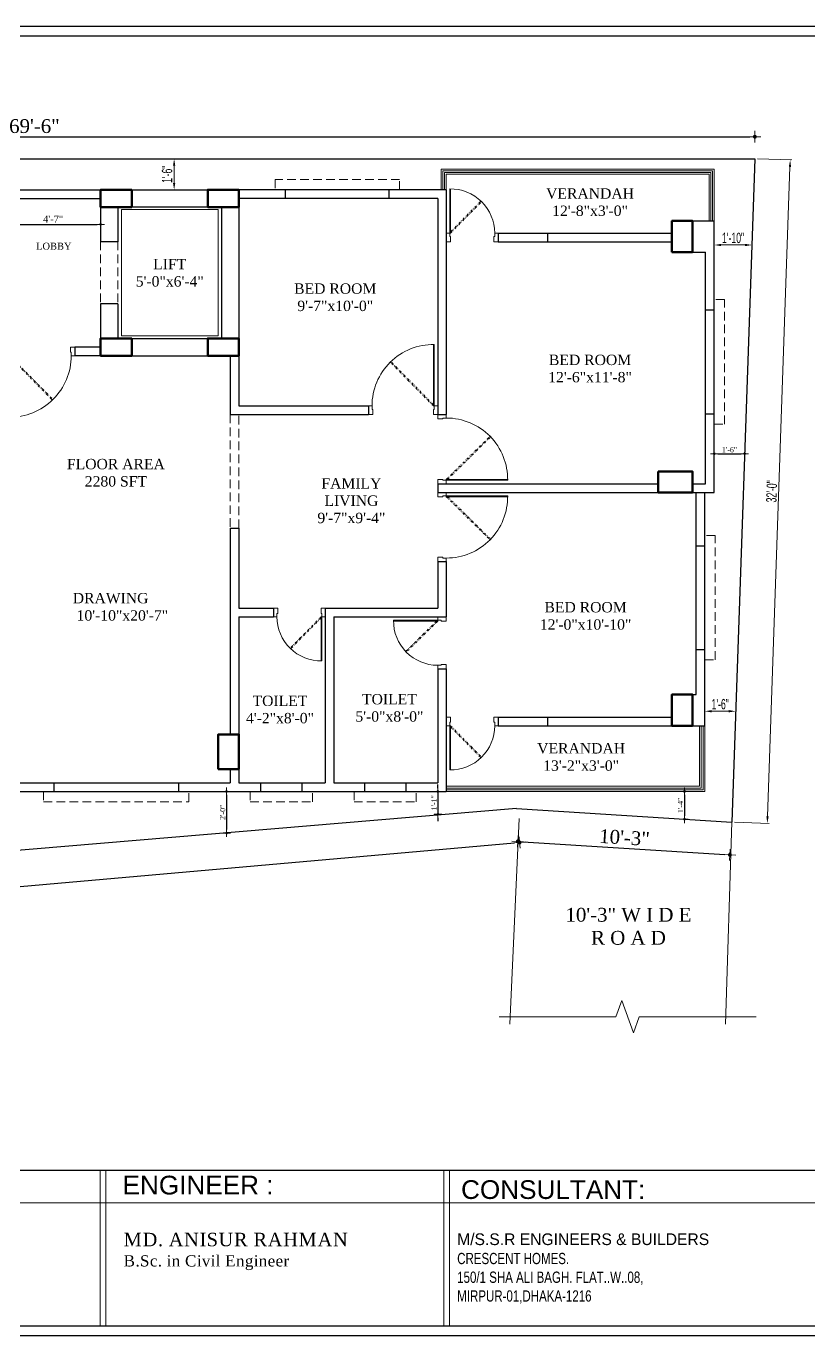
# Model space of a CAD drawing. Extents: x 52891 to 66536, y -48165 to -44533.
# Drawn here: x 56615 to 57068, y -45992 to -45235 of the extents above; entities that cross this region are included whole.
import ezdxf

# ---------------------------------------------------------------- set-up
doc = ezdxf.new("R2010")
doc.units = 0
doc.header["$MEASUREMENT"] = 0
doc.header["$PDMODE"] = 3
doc.linetypes.add('DIVIDE2', pattern=[0.625, 0.25, -0.125, 0, -0.125, 0, -0.125])
doc.linetypes.add('HIDDEN2', pattern=[0.1875, 0.125, -0.0625])
doc.layers.get('0').update_dxf_attribs({"lineweight": 13})
doc.layers.get('DEFPOINTS').update_dxf_attribs({"lineweight": 13})
for name, color, linetype, lineweight in [('COLUMN-1', 1, 'Continuous', 50), ('DIM', 8, 'Continuous', 13), ('dim-8', 250, 'Continuous', 15), ('DOOR', 24, 'Continuous', 13), ('H', 252, 'Continuous', 15), ('hatch', 252, 'Continuous', 13), ('line', 7, 'Continuous', 15), ('road', 1, 'Continuous', 18), ('TEXT', 7, 'Continuous', 13), ('VER RAIL', 32, 'Continuous', 15), ('VER.', 22, 'Continuous', 13), ('WALL', 7, 'Continuous', 30), ('windor', 4, 'Continuous', 25)]:
    doc.layers.add(name, color=color, linetype=linetype, lineweight=lineweight)
doc.layers.add('Layer1', color=174, linetype='Continuous')
doc.styles.add('Arial', font='arial.ttf')
doc.styles.add('RS6', font='times.ttf')
doc.styles.get("Standard").update_dxf_attribs({"font": 'arial.ttf', "width": 0.6, "height": 6})
doc.dimstyles.new('1-4', dxfattribs={"dimtxt": 6, "dimasz": 4, "dimexe": 1, "dimexo": 1.5, "dimgap": 1, "dimtad": 1, "dimdec": 1, "dimzin": 3, "dimdsep": 46, "dimlunit": 4, "dimtxsty": 'Standard', "dimcen": 0.09, "dimdle": 4, "dimclrd": 252, "dimclre": 252, "dimclrt": 7, "dimadec": 0, "dimazin": 0, "dimtfac": 1, "dimtdec": 1, "dimtofl": 0, "dimtmove": 1, "dimatfit": 3, "dimfxl": 2, "dimfrac": 1, "dimtolj": 1, "dimtzin": 0, "dimlwd": 9, "dimlwe": 9, "dimarcsym": 0})
doc.dimstyles.new('1_4', dxfattribs={"dimtxt": 3, "dimasz": 2, "dimexe": 0.18, "dimexo": 0.0625, "dimgap": 4, "dimtad": 0, "dimdec": 0, "dimzin": 3, "dimdsep": 46, "dimlunit": 4, "dimtxsty": 'RS6', "dimblk": 'D', "dimcen": 3, "dimse1": 1, "dimse2": 1, "dimclrt": 7, "dimadec": 0, "dimazin": 0, "dimtfac": 1, "dimtdec": 0, "dimtix": 1, "dimtmove": 1, "dimatfit": 3, "dimldrblk": 'OPEN30', "dimfxl": 0.18, "dimtvp": 0.75, "dimtolj": 1, "dimtzin": 0, "dimarcsym": 0})
doc.dimstyles.new('Colm dim', dxfattribs={"dimtxt": 4, "dimasz": 2, "dimexe": 3, "dimexo": 3, "dimgap": 0.125, "dimtad": 0, "dimdec": 0, "dimzin": 3, "dimdsep": 46, "dimlunit": 4, "dimtxsty": 'RS6', "dimblk": 'D', "dimcen": 3, "dimdle": 1, "dimse1": 1, "dimse2": 1, "dimclrt": 7, "dimadec": 0, "dimazin": 0, "dimtfac": 1, "dimtdec": 0, "dimtix": 1, "dimtmove": 0, "dimatfit": 3, "dimldrblk": 'OPEN90', "dimfxl": 6, "dimfxlon": 1, "dimtvp": 0.75, "dimtolj": 1, "dimtzin": 0, "dimarcsym": 0})

# ---------------------------------------------------------------- blocks, each defined once
blk = doc.blocks.new('d2')
at = {"layer": 'DOOR', "linetype": 'DIVIDE2', "ltscale": 5}
for p, q in [((5, 2.5), (30.28, 27.42)), ((5.71, 2.5), (30.63, 27.07))]:
    blk.add_line(p, q, dxfattribs=at)
at = {"layer": 'DOOR'}
for p, q in [((5, 2), (5, 2.5)), ((5, 2.5), (40.5, 2.5)), ((5, 2), (40.5, 2)), ((8.81, 2.5), (8.81, 2.36)), ((8.81, 2.36), (8.95, 2.36)), ((8.81, 2.14), (8.81, 2)), ((8.81, 2.14), (8.95, 2.14)), ((8.95, 2.36), (8.95, 2.14)), ((20.63, 2.5), (20.63, 2.36)), ((20.63, 2.36), (20.77, 2.36)), ((20.63, 2.14), (20.63, 2)), ((20.63, 2.14), (20.77, 2.14)), ((20.77, 2.36), (20.77, 2.14)), ((35.92, 2.5), (35.92, 2.36)), ((35.92, 2.36), (36.06, 2.36)), ((35.92, 2.14), (35.92, 2)), ((35.92, 2.14), (36.06, 2.14)), ((36.06, 2.36), (36.06, 2.14))]:
    blk.add_line(p, q, dxfattribs=at)
for points in [[(0, 37.5), (3, 37.5), (3, 38), (5, 38), (5, 40), (0, 40), (0, 37.5)], [(0, 2.5), (3, 2.5), (3, 2), (5, 2), (5, 0), (0, 0), (0, 2.5)]]:
    blk.add_lwpolyline(points, dxfattribs=at)
for centre, radius, start, end in [((5, 2.5), 35.5, 44.5965, 90), ((5.02, 2.5), 35.48, 359.18588, 44.61719)]:
    blk.add_arc(centre, radius, start, end, dxfattribs=at)
blk = doc.blocks.new('d1')
at = {"layer": 'DOOR', "linetype": 'DIVIDE2', "ltscale": 5}
for p, q in [((5, 2.5), (23.16, 20.4)), ((5.71, 2.5), (23.51, 20.04))]:
    blk.add_line(p, q, dxfattribs=at)
at = {"layer": 'DOOR'}
for p, q in [((5, 2), (5, 2.5)), ((5, 2.5), (30.5, 2.5)), ((5, 2), (30.5, 2)), ((7.99, 2.5), (7.99, 2.36)), ((7.99, 2.36), (8.13, 2.36)), ((7.99, 2.14), (7.99, 2)), ((7.99, 2.14), (8.13, 2.14)), ((8.13, 2.36), (8.13, 2.14)), ((16.49, 2.5), (16.49, 2.36)), ((16.49, 2.36), (16.63, 2.36)), ((16.49, 2.14), (16.49, 2)), ((16.49, 2.14), (16.63, 2.14)), ((16.63, 2.36), (16.63, 2.14)), ((26.55, 2.5), (26.55, 2.36)), ((26.55, 2.36), (26.69, 2.36)), ((26.55, 2.14), (26.55, 2)), ((26.55, 2.14), (26.69, 2.14)), ((26.69, 2.36), (26.69, 2.14))]:
    blk.add_line(p, q, dxfattribs=at)
for points in [[(0, 27.5), (3, 27.5), (3, 28), (5, 28), (5, 30), (0, 30), (0, 27.5)], [(0, 2.5), (3, 2.5), (3, 2), (5, 2), (5, 0), (0, 0), (0, 2.5)]]:
    blk.add_lwpolyline(points, dxfattribs=at)
for centre, radius, start, end in [((5, 2.5), 25.5, 44.5965, 90), ((5.03, 2.51), 25.47, 358.86297, 44.63613)]:
    blk.add_arc(centre, radius, start, end, dxfattribs=at)
blk = doc.blocks.new('D')
at = {"layer": 'DIM'}
for q in [(-1.125, 0), (0, 1.125), (1.125, 0), (0, -1.125)]:
    blk.add_line((0, 0), q, dxfattribs=at)
at = {"layer": 'DIM', "color": 6, "const_width": 0.375}
blk.add_lwpolyline([(-0.1875, 0, 1), (0.1875, 0, 1)], format="xyb", close=True, dxfattribs=at)
blk = doc.blocks.new('*D1268')
at = {"layer": 'DEFPOINTS', "color": 0}
for p in [(56603.41, -45349.42), (56658.41, -45349.42), (56658.41, -45349.42)]:
    blk.add_point(p, dxfattribs=at)
at = {"layer": 'VER RAIL', "color": 0, "linetype": 'Continuous', "lineweight": -2}
blk.add_line((56605.41, -45349.42), (56656.41, -45349.42), dxfattribs=at)
at = {"layer": 'VER RAIL', "color": 0, "lineweight": -2, "xscale": 2, "yscale": 2, "zscale": 2, "rotation": 180}
blk.add_blockref('D', (56603.41, -45349.42), dxfattribs=at)
at = {"layer": 'VER RAIL', "color": 0, "lineweight": -2, "xscale": 2, "yscale": 2, "zscale": 2}
blk.add_blockref('D', (56658.41, -45349.42), dxfattribs=at)
at = {"layer": 'VER RAIL', "color": 7, "insert": (56630.91, -45346.36), "char_height": 4, "attachment_point": 5, "style": 'RS6'}
blk.add_mtext('\\A1;4\'-7"', dxfattribs=at)
blk = doc.blocks.new('_Open90')
at = {"layer": 'DIM', "color": 0, "lineweight": -2}
for p, q in [((0, 0), (-1, 0)), ((-0.5, 0.5), (0, 0)), ((0, 0), (-0.5, -0.5))]:
    blk.add_line(p, q, dxfattribs=at)
blk = doc.blocks.new('*D1287')
at = {"layer": 'DEFPOINTS', "color": 0}
for p in [(57036.91, -45298.73), (56203.3, -45311.42), (57036.91, -45311.42)]:
    blk.add_point(p, dxfattribs=at)
at = {"layer": 'dim-8', "color": 0, "lineweight": -2}
blk.add_line((56206.3, -45298.73), (57033.91, -45298.73), dxfattribs=at)
at = {"layer": 'dim-8', "color": 0, "lineweight": -2, "xscale": 3, "yscale": 3, "zscale": 3, "rotation": 180}
blk.add_blockref('D', (56203.3, -45298.73), dxfattribs=at)
at = {"layer": 'dim-8', "color": 0, "lineweight": -2, "xscale": 3, "yscale": 3, "zscale": 3}
blk.add_blockref('D', (57036.91, -45298.73), dxfattribs=at)
at = {"layer": 'dim-8', "color": 7, "insert": (56620.11, -45292.61), "char_height": 8, "attachment_point": 5, "style": 'RS6'}
blk.add_mtext('\\A1;69\'-6"', dxfattribs=at)
blk = doc.blocks.new('*D1288')
at = {"layer": 'DEFPOINTS', "color": 0}
for p in [(57036.91, -45311.42), (57057.35, -45312.13), (57023.67, -45695.14)]:
    blk.add_point(p, dxfattribs=at)
at = {"layer": 'line', "color": 252, "linetype": 'Continuous', "lineweight": 9}
for p, q in [((57038.41, -45311.47), (57058.35, -45312.16)), ((57044.25, -45691.85), (57057.21, -45316.12)), ((57025.17, -45695.19), (57045.11, -45695.88))]:
    blk.add_line(p, q, dxfattribs=at)
at = {"layer": 'line', "color": 252}
for points in [[(57056.55, -45316.1), (57057.88, -45316.15), (57057.35, -45312.13)], [(57043.58, -45691.82), (57044.91, -45691.87), (57044.11, -45695.84)]]:
    blk.add_solid(points, dxfattribs=at)
at = {"layer": 'line', "color": 7, "insert": (57046.67, -45503.84), "char_height": 6, "attachment_point": 5, "rotation": 88.02386}
blk.add_mtext('\\A1;32\'-0"', dxfattribs=at)
blk = doc.blocks.new('*D1291')
at = {"layer": 'DEFPOINTS', "color": 0}
for p in [(56899.05, -45687.25), (56900.79, -45706.92), (56180.13, -45750.69)]:
    blk.add_point(p, dxfattribs=at)
at = {"layer": 'dim-8', "color": 0, "lineweight": -2}
blk.add_line((56184.86, -45770.1), (56897.8, -45707.18), dxfattribs=at)
at = {"layer": 'dim-8', "color": 0, "lineweight": -2, "xscale": 3, "yscale": 3, "zscale": 3}
for p, rotation in [((56900.79, -45706.92), 5.042919805303145), ((56181.87, -45770.36), 185.0429198053031)]:
    blk.add_blockref('D', p, dxfattribs=dict(at, rotation=rotation))
at = {"layer": 'dim-8', "color": 7, "insert": (56540.79, -45732.56), "char_height": 8, "attachment_point": 5, "rotation": 5.04292, "style": 'RS6'}
blk.add_mtext('\\A1;60\'-3 "', dxfattribs=at)
blk = doc.blocks.new('*D1292')
at = {"layer": 'DEFPOINTS', "color": 0}
for p in [(56900.94, -45687.37), (57023.67, -45695.14), (57022.47, -45714.07)]:
    blk.add_point(p, dxfattribs=at)
at = {"layer": 'dim-8', "color": 0, "lineweight": -2}
blk.add_line((56902.73, -45706.49), (57019.47, -45713.88), dxfattribs=at)
at = {"layer": 'dim-8', "color": 0, "lineweight": -2, "xscale": 3, "yscale": 3, "zscale": 3}
for p, rotation in [((56899.74, -45706.3), 176.3767148728381), ((57022.47, -45714.07), 356.3767148728382)]:
    blk.add_blockref('D', p, dxfattribs=dict(at, rotation=rotation))
at = {"layer": 'dim-8', "color": 7, "insert": (56961.49, -45704.09), "char_height": 8, "attachment_point": 5, "rotation": 356.37671, "style": 'RS6'}
blk.add_mtext('\\A1;10\'-3"', dxfattribs=at)
blk = doc.blocks.new('*D1293')
at = {"layer": 'DEFPOINTS', "color": 0}
for p in [(57007.91, -45632.69), (57025.81, -45631.02), (57025.81, -45632.93)]:
    blk.add_point(p, dxfattribs=at)
at = {"layer": 'line', "color": 252, "linetype": 'Continuous', "lineweight": 9}
for p, q in [((57007.91, -45631.19), (57007.91, -45630.02)), ((57011.91, -45631.02), (57021.81, -45631.02)), ((57025.81, -45631.43), (57025.81, -45630.02))]:
    blk.add_line(p, q, dxfattribs=at)
at = {"layer": 'line', "color": 252}
for points in [[(57011.91, -45630.35), (57011.91, -45631.68), (57007.91, -45631.02)], [(57021.81, -45630.35), (57021.81, -45631.68), (57025.81, -45631.02)]]:
    blk.add_solid(points, dxfattribs=at)
at = {"layer": 'line', "color": 7, "insert": (57016.86, -45626.95), "char_height": 6, "attachment_point": 5}
blk.add_mtext('\\A1;1\'-6"', dxfattribs=at)
blk = doc.blocks.new('*D1294')
at = {"layer": 'DEFPOINTS', "color": 0}
for p in [(57013.41, -45360.78), (57035.19, -45361.34), (57035.19, -45361.34)]:
    blk.add_point(p, dxfattribs=at)
at = {"layer": 'line', "color": 252, "linetype": 'Continuous', "lineweight": 9}
for p, q in [((57013.41, -45362.28), (57013.41, -45362.34)), ((57017.41, -45361.34), (57031.19, -45361.34)), ((57035.19, -45359.84), (57035.19, -45360.34))]:
    blk.add_line(p, q, dxfattribs=at)
at = {"layer": 'line', "color": 252}
for points in [[(57017.41, -45360.67), (57017.41, -45362.01), (57013.41, -45361.34)], [(57031.19, -45360.67), (57031.19, -45362.01), (57035.19, -45361.34)]]:
    blk.add_solid(points, dxfattribs=at)
at = {"layer": 'line', "color": 7, "insert": (57024.3, -45357.28), "char_height": 6, "attachment_point": 5}
blk.add_mtext('\\A1;1\'-10"', dxfattribs=at)
blk = doc.blocks.new('*D1295')
at = {"layer": 'DEFPOINTS', "color": 0}
for p in [(56700.94, -45311.42), (56703.27, -45311.42), (56703.27, -45329.42)]:
    blk.add_point(p, dxfattribs=at)
at = {"layer": 'line', "color": 252, "linetype": 'Continuous', "lineweight": 9}
for p, q in [((56701.77, -45311.42), (56699.94, -45311.42)), ((56700.94, -45325.42), (56700.94, -45315.42)), ((56701.77, -45329.42), (56699.94, -45329.42))]:
    blk.add_line(p, q, dxfattribs=at)
at = {"layer": 'line', "color": 252}
for points in [[(56700.27, -45315.42), (56701.6, -45315.42), (56700.94, -45311.42)], [(56700.27, -45325.42), (56701.6, -45325.42), (56700.94, -45329.42)]]:
    blk.add_solid(points, dxfattribs=at)
at = {"layer": 'line', "color": 7, "insert": (56696.87, -45320.42), "char_height": 6, "attachment_point": 5, "rotation": 90}
blk.add_mtext('\\A1;1\'-6"', dxfattribs=at)
blk = doc.blocks.new('*D1253')
at = {"layer": 'DEFPOINTS', "color": 0}
for p in [(57013.41, -45485.02), (57031.02, -45482.06), (57031.02, -45482.06)]:
    blk.add_point(p, dxfattribs=at)
at = {"layer": 'line', "color": 0, "lineweight": -2}
blk.add_line((57015.41, -45482.06), (57029.02, -45482.06), dxfattribs=at)
at = {"layer": 'line', "color": 0, "lineweight": -2, "xscale": 2, "yscale": 2, "zscale": 2, "rotation": 180}
blk.add_blockref('D', (57013.41, -45482.06), dxfattribs=at)
at = {"layer": 'line', "color": 0, "lineweight": -2, "xscale": 2, "yscale": 2, "zscale": 2}
blk.add_blockref('D', (57031.02, -45482.06), dxfattribs=at)
at = {"layer": 'line', "color": 7, "insert": (57022.21, -45479.77), "char_height": 3, "attachment_point": 5, "style": 'RS6'}
blk.add_mtext('\\A1;1\'-6"', dxfattribs=at)
blk = doc.blocks.new('_Open30')
at = {"color": 0, "linetype": 'ByBlock', "lineweight": -2}
for p, q in [((-1, 0.27), (0, 0)), ((0, 0), (-1, -0.27)), ((0, 0), (-1, 0))]:
    blk.add_line(p, q, dxfattribs=at)
blk = doc.blocks.new('*D1260')
at = {"layer": 'DEFPOINTS', "color": 0}
for p in [(56731.29, -45677.42), (56730.06, -45701.5), (56731.29, -45701.5)]:
    blk.add_point(p, dxfattribs=at)
at = {"layer": 'line', "color": 0, "lineweight": -2}
blk.add_line((56731.29, -45679.42), (56731.29, -45699.5), dxfattribs=at)
at = {"layer": 'line', "color": 0, "lineweight": -2, "xscale": 2, "yscale": 2, "zscale": 2}
for p, rotation in [((56731.29, -45677.42), 90), ((56731.29, -45701.5), 270)]:
    blk.add_blockref('D', p, dxfattribs=dict(at, rotation=rotation))
at = {"layer": 'line', "color": 7, "insert": (56729, -45689.46), "char_height": 3, "attachment_point": 5, "rotation": 90, "style": 'RS6'}
blk.add_mtext('\\A1;2\'-0"', dxfattribs=at)
blk = doc.blocks.new('*D1261')
at = {"layer": 'DEFPOINTS', "color": 0}
for p in [(56858.41, -45677.42), (56853.56, -45690.58), (56859.52, -45690.58)]:
    blk.add_point(p, dxfattribs=at)
at = {"layer": 'line', "color": 0, "lineweight": -2}
for p, q in [((56853.56, -45675.42), (56853.56, -45673.42)), ((56853.56, -45677.42), (56853.56, -45690.58)), ((56853.56, -45692.58), (56853.56, -45694.58))]:
    blk.add_line(p, q, dxfattribs=at)
at = {"layer": 'line', "color": 0, "lineweight": -2, "xscale": 2, "yscale": 2, "zscale": 2}
for p, rotation in [((56853.56, -45677.42), 270), ((56853.56, -45690.58), 90)]:
    blk.add_blockref('D', p, dxfattribs=dict(at, rotation=rotation))
at = {"layer": 'line', "color": 7, "insert": (56851.31, -45684), "char_height": 3, "attachment_point": 5, "rotation": 90, "style": 'RS6'}
blk.add_mtext('\\A1;1\'-1"', dxfattribs=at)
blk = doc.blocks.new('*D1262')
at = {"layer": 'DEFPOINTS', "color": 0}
for p in [(56998.3, -45677.42), (56996.17, -45693.47), (56997.28, -45693.47)]:
    blk.add_point(p, dxfattribs=at)
at = {"layer": 'line', "color": 0, "lineweight": -2}
blk.add_line((56996.17, -45679.42), (56996.17, -45691.47), dxfattribs=at)
at = {"layer": 'line', "color": 0, "lineweight": -2, "xscale": 2, "yscale": 2, "zscale": 2}
for p, rotation in [((56996.17, -45677.42), 90), ((56996.17, -45693.47), 270)]:
    blk.add_blockref('D', p, dxfattribs=dict(at, rotation=rotation))
at = {"layer": 'line', "color": 7, "insert": (56993.92, -45685.44), "char_height": 3, "attachment_point": 5, "rotation": 90, "style": 'RS6'}
blk.add_mtext('\\A1;1\'-4"', dxfattribs=at)
blk = doc.blocks.new('L')
at = {"layer": 'Layer1', "color": 0}
blk.add_line((0, 65.62), (-777.86, 65.62), dxfattribs=at)
at = {"layer": 'Layer1', "color": 4}
blk.add_lwpolyline([(-781.98, 548.61), (4.12, 548.61), (4.12, -4.12), (-781.98, -4.12)], close=True, dxfattribs=at)
at = {"layer": 'Layer1', "color": 1}
blk.add_lwpolyline([(-777.86, 544.49), (0, 544.49), (0, 0), (-777.86, 0)], close=True, dxfattribs=at)
at = {"layer": 'TEXT', "color": 0}
for p, q in [((0, 65.62), (-777.86, 65.62)), ((-348.23, 0.31), (-348.23, 65.62)), ((-345.86, 0.31), (-345.86, 65.62)), ((-203.16, 0.31), (-203.16, 65.62)), ((-200.79, 0.31), (-200.79, 65.62)), ((-777.86, 52.07), (0, 52.07))]:
    blk.add_line(p, q, dxfattribs=at)
at = {"layer": 'TEXT', "color": 4, "lineweight": 13, "insert": (-338.79, 63.44), "char_height": 7.894, "attachment_point": 1, "style": 'Arial'}
blk.add_mtext('ENGINEER :', dxfattribs=at)
at = {"layer": 'TEXT', "color": 4, "lineweight": 13, "insert": (-195.89, 61.54), "char_height": 7.8937, "attachment_point": 1, "line_spacing_factor": 1.5, "style": 'Arial'}
blk.add_mtext('CONSULTANT:', dxfattribs=at)
at = {"layer": 'TEXT', "color": 3, "lineweight": 13, "insert": (-338.33, 39.36), "char_height": 5.6834, "width": 108.3857, "attachment_point": 1, "style": 'Arial'}
blk.add_mtext('{\\fTimes New Roman|b0|i0|c0|p18;\\T1.05;MD. ANISUR RAHMAN\\P\\H0.8344x;B.Sc. in Civil Engineer}', dxfattribs=at)
at = {"layer": 'TEXT', "color": 4, "insert": (-197.52, 39.11), "char_height": 4.89284, "attachment_point": 1, "style": 'Arial'}
blk.add_mtext('\\pt1.131;{\\fBankGothic Lt BT|b0|i0|c0|p34;\\H1.009x;\\C96;M/S.S.R ENGINEERS & BUILDERS\\fSwis721 LtCn BT|b0|i0|c0|p34;\\H0.6676x;\\C1;\\P\\H1.439x;\\C5;CRESCENT HOMES.\\P150/1 SHA ALI BAGH. FLAT..W..08,\\PMIRPUR-01,DHAKA-1216}', dxfattribs=at)

msp = doc.modelspace()

# ---------------------------------------------------------------- linework, layer by layer
at = {"layer": 'COLUMN-1'}
for points in [[(56676.41, -45329.42), (56658.41, -45329.42), (56658.41, -45329.42), (56658.41, -45329.42), (56658.41, -45339.42), (56676.41, -45339.42)], [(56738.41, -45329.42), (56720.41, -45329.42), (56720.41, -45329.42), (56720.41, -45329.42), (56720.41, -45339.42), (56738.41, -45339.42)], [(56988.91, -45365.42), (57000.91, -45365.42), (57000.91, -45347.42), (56988.91, -45347.42)], [(56676.41, -45415.42), (56658.41, -45415.42), (56658.41, -45415.42), (56658.41, -45415.42), (56658.41, -45425.42), (56676.41, -45425.42)], [(56738.41, -45415.42), (56720.41, -45415.42), (56720.41, -45415.42), (56720.41, -45415.42), (56720.41, -45425.42), (56738.41, -45425.42)], [(56980.91, -45492.42), (56980.91, -45504.42), (57000.91, -45504.42), (57000.91, -45492.42)], [(56988.91, -45639.42), (57000.91, -45639.42), (57000.91, -45621.42), (56988.91, -45621.42)], [(56726.41, -45664.42), (56738.41, -45664.42), (56738.41, -45644.42), (56726.41, -45644.42)]]:
    msp.add_lwpolyline(points, close=True, dxfattribs=at)
at = {"layer": 'H'}
msp.add_lwpolyline([(56670.41, -45340.79), (56726.41, -45340.79), (56726.41, -45413.79), (56670.41, -45413.79)], close=True, dxfattribs=at)
at = {"layer": 'hatch', "linetype": 'HIDDEN2', "ltscale": 40}
for p, q in [((56658.41, -45359.42), (56658.41, -45395.42)), ((56668.41, -45359.42), (56668.41, -45395.42)), ((56733.41, -45459.42), (56733.41, -45525.09)), ((56738.41, -45525.09), (56738.41, -45459.42))]:
    msp.add_line(p, q, dxfattribs=at)
for points in [[(56831.41, -45329.42), (56831.41, -45323.42), (56759.41, -45323.42), (56759.41, -45329.42)], [(57013.41, -45464.92), (57019.41, -45464.92), (57019.41, -45392.92), (57013.41, -45392.92)], [(57007.91, -45601.27), (57013.91, -45601.27), (57013.91, -45529.27), (57007.91, -45529.27)], [(56625.41, -45677.42), (56625.41, -45683.42), (56709.41, -45683.42), (56709.41, -45677.42)], [(56744.91, -45677.42), (56744.91, -45683.42), (56780.91, -45683.42), (56780.91, -45677.42)], [(56805, -45677.42), (56805, -45683.42), (56841, -45683.42), (56841, -45677.42)]]:
    msp.add_lwpolyline(points, dxfattribs=at)
at = {"layer": 'road'}
for points in [[(56900.46, -45693.13), (56895.16, -45812.09)], [(57019.97, -45812.09), (57023.67, -45695.14)]]:
    msp.add_lwpolyline(points, dxfattribs=at)
at = {"layer": 'road', "linetype": 'Continuous'}
msp.add_lwpolyline([(57037.59, -45807.67), (56969.99, -45807.67), (56966.62, -45816.93), (56959.88, -45798.41), (56956.51, -45807.67), (56888.91, -45807.67)], dxfattribs=at)
at = {"layer": 'VER.'}
for points in [[(56855.41, -45329.42), (56855.41, -45317.42), (57013.41, -45317.42), (57013.41, -45347.42)], [(56858.41, -45329.42), (56858.41, -45320.42), (57010.41, -45320.42), (57010.41, -45347.42)], [(56858.41, -45677.42), (57007.91, -45677.42), (57007.91, -45639.42)], [(56858.41, -45674.42), (57004.91, -45674.42), (57004.91, -45639.42)]]:
    msp.add_lwpolyline(points, dxfattribs=at)
at = {"layer": 'VER.', "color": 8}
for points in [[(56856.41, -45329.42), (56856.41, -45318.42), (57012.41, -45318.42), (57012.41, -45347.42)], [(56857.41, -45329.42), (56857.41, -45319.42), (57011.41, -45319.42), (57011.41, -45347.42)], [(56858.41, -45676.42), (57006.91, -45676.42), (57006.91, -45639.42)], [(56858.41, -45675.42), (57005.91, -45675.42), (57005.91, -45639.42)]]:
    msp.add_lwpolyline(points, dxfattribs=at)
at = {"layer": 'WALL', "ltscale": 30}
for p, q in [((56203.3, -45311.42), (57036.91, -45311.42)), ((57036.91, -45311.42), (57023.67, -45695.14)), ((56899.05, -45687.25), (56586.22, -45713.64)), ((56899.05, -45687.25), (57023.67, -45695.14))]:
    msp.add_line(p, q, dxfattribs=at)
at = {"layer": 'WALL'}
for p, q in [((56676.41, -45329.42), (56720.41, -45329.42)), ((56765.41, -45329.42), (56738.41, -45329.42)), ((56765.41, -45334.42), (56738.41, -45334.42)), ((56765.41, -45334.42), (56765.41, -45329.42)), ((56858.41, -45329.42), (56825.41, -45329.42)), ((56825.41, -45334.42), (56825.41, -45329.42)), ((56853.41, -45334.42), (56825.41, -45334.42)), ((56853.41, -45334.42), (56853.41, -45459.42)), ((56858.41, -45329.42), (56858.41, -45459.42)), ((56658.41, -45339.42), (56658.41, -45359.42)), ((56668.41, -45339.42), (56668.41, -45359.42)), ((56720.41, -45339.42), (56676.41, -45339.42)), ((56728.41, -45339.42), (56728.41, -45415.42)), ((56738.41, -45339.42), (56738.41, -45415.42)), ((57000.91, -45347.42), (57013.41, -45347.42)), ((57013.41, -45398.92), (57013.41, -45347.42)), ((56888.41, -45354.42), (56888.41, -45359.42)), ((56888.41, -45354.42), (56916.91, -45354.42)), ((56916.91, -45354.42), (56916.91, -45359.42)), ((56668.41, -45359.42), (56658.41, -45359.42)), ((56888.41, -45359.42), (56916.91, -45359.42)), ((57000.91, -45365.42), (57008.41, -45365.42)), ((57008.41, -45398.92), (57008.41, -45365.42)), ((56658.41, -45395.42), (56658.41, -45415.42)), ((56668.41, -45395.42), (56658.41, -45395.42)), ((56668.41, -45395.42), (56668.41, -45415.42)), ((57008.41, -45398.92), (57013.41, -45398.92)), ((56676.41, -45415.42), (56720.41, -45415.42)), ((56658.41, -45420.42), (56643.41, -45420.42)), ((56643.41, -45420.42), (56643.41, -45425.42)), ((56658.41, -45425.42), (56643.41, -45425.42)), ((56676.41, -45425.42), (56720.41, -45425.42)), ((56733.41, -45425.42), (56733.41, -45459.42)), ((56738.41, -45425.42), (56738.41, -45454.42)), ((56738.41, -45454.42), (56813.41, -45454.42)), ((56813.41, -45454.42), (56813.41, -45459.42)), ((56733.41, -45459.42), (56813.41, -45459.42)), ((56853.41, -45459.42), (56858.41, -45459.42)), ((57008.41, -45499.42), (57008.41, -45458.92)), ((57008.41, -45458.92), (57013.41, -45458.92)), ((57013.41, -45504.42), (57013.41, -45458.92)), ((56853.41, -45499.42), (56853.41, -45504.42)), ((56853.41, -45499.42), (56980.91, -45499.42)), ((57000.91, -45499.42), (57008.41, -45499.42)), ((56853.41, -45504.42), (56980.91, -45504.42)), ((57000.91, -45504.42), (57013.41, -45504.42)), ((57002.91, -45535.27), (57002.91, -45504.42)), ((57007.91, -45535.27), (57007.91, -45504.42)), ((56733.41, -45525.09), (56738.41, -45525.09)), ((56733.41, -45525.09), (56733.41, -45644.52)), ((56738.41, -45525.09), (56738.41, -45571.42)), ((57002.91, -45535.27), (57007.91, -45535.27)), ((56853.41, -45544.42), (56858.41, -45544.42)), ((56853.41, -45544.42), (56853.41, -45571.42)), ((56858.41, -45544.42), (56858.41, -45576.42)), ((56738.41, -45571.42), (56758.41, -45571.42)), ((56738.41, -45576.42), (56758.41, -45576.42)), ((56738.41, -45576.42), (56738.41, -45644.52)), ((56758.41, -45571.42), (56758.41, -45576.42)), ((56788.41, -45571.42), (56853.41, -45571.42)), ((56788.41, -45571.42), (56788.41, -45672.42)), ((56793.41, -45576.42), (56858.41, -45576.42)), ((56793.41, -45576.42), (56793.41, -45672.42)), ((57002.91, -45621.42), (57002.91, -45595.27)), ((57002.91, -45595.27), (57007.91, -45595.27)), ((57007.91, -45639.42), (57007.91, -45595.27)), ((56853.41, -45606.42), (56858.41, -45606.42)), ((56853.41, -45606.42), (56853.41, -45672.42)), ((56858.41, -45606.42), (56858.41, -45677.42)), ((57000.91, -45621.42), (57002.91, -45621.42)), ((56888.41, -45634.42), (56888.41, -45639.42)), ((56888.41, -45634.42), (56916.91, -45634.42)), ((56916.91, -45634.42), (56916.91, -45639.42)), ((56888.41, -45639.42), (56916.91, -45639.42)), ((57000.91, -45639.42), (57007.91, -45639.42)), ((56733.41, -45664.42), (56733.41, -45672.42)), ((56738.41, -45664.42), (56738.41, -45672.42)), ((56603.41, -45672.42), (56631.41, -45672.42)), ((56631.41, -45672.42), (56631.41, -45677.42)), ((56703.41, -45672.42), (56733.41, -45672.42)), ((56703.41, -45672.42), (56703.41, -45677.42)), ((56738.41, -45672.42), (56750.91, -45672.42)), ((56750.91, -45672.42), (56750.91, -45677.42)), ((56774.91, -45672.42), (56788.41, -45672.42)), ((56774.91, -45672.42), (56774.91, -45677.42)), ((56793.41, -45672.42), (56811, -45672.42)), ((56811, -45672.42), (56811, -45677.42)), ((56835, -45672.42), (56853.41, -45672.42)), ((56835, -45672.42), (56835, -45677.42)), ((56603.41, -45677.42), (56631.41, -45677.42)), ((56703.41, -45677.42), (56750.91, -45677.42)), ((56774.91, -45677.42), (56811, -45677.42)), ((56835, -45677.42), (56858.41, -45677.42))]:
    msp.add_line(p, q, dxfattribs=at)
at = {"layer": 'windor'}
for p, q in [((56609.41, -45329.42), (56658.41, -45329.42)), ((56609.41, -45334.42), (56658.41, -45334.42)), ((56825.41, -45329.42), (56765.41, -45329.42)), ((56825.41, -45334.42), (56765.41, -45334.42)), ((56916.91, -45354.42), (56988.91, -45354.42)), ((56916.91, -45359.42), (56988.91, -45359.42)), ((57008.41, -45458.92), (57008.41, -45398.92)), ((57013.41, -45458.92), (57013.41, -45398.92)), ((57002.91, -45595.27), (57002.91, -45535.27)), ((57007.91, -45595.27), (57007.91, -45535.27)), ((56916.91, -45634.42), (56988.91, -45634.42)), ((56916.91, -45639.42), (56988.91, -45639.42)), ((56631.41, -45672.42), (56703.41, -45672.42)), ((56750.91, -45672.42), (56774.91, -45672.42)), ((56811, -45672.42), (56835, -45672.42)), ((56631.41, -45677.42), (56703.41, -45677.42)), ((56750.91, -45677.42), (56774.91, -45677.42)), ((56811, -45677.42), (56835, -45677.42))]:
    msp.add_line(p, q, dxfattribs=at)

# ---------------------------------------------------------------- block references
at = {"layer": 'DOOR', "xscale": -1}
for name, p, rotation in [('d1', (56858.41, -45359.42), 270), ('d2', (56853.41, -45504.42), 180), ('d1', (56788.41, -45571.42), 90)]:
    msp.add_blockref(name, p, dxfattribs=dict(at, rotation=rotation))
at = {"layer": 'DOOR'}
for name, p, rotation in [('d2', (56603.41, -45420.42), 270), ('d2', (56853.41, -45459.42), 90), ('d1', (56858.41, -45576.42), 180), ('d1', (56858.41, -45634.42), 270)]:
    msp.add_blockref(name, p, dxfattribs=dict(at, rotation=rotation))
msp.add_blockref('d2', (56853.41, -45499.42), dxfattribs=at)
at = {"layer": 'WALL', "xscale": 1.370411425996281, "yscale": 1.370411425996281, "zscale": 1.370411425990245}
msp.add_blockref('L', (57135.38, -45986.61), dxfattribs=at)

# ---------------------------------------------------------------- texts
at = {"layer": 'TEXT', "style": 'RS6'}
for s, insert, char_height, width, attachment_point in [('VERANDAH\\P12\'-8"x3\'-0"', (56941.55, -45344.64), 6, 49.8379, 8), ('LOBBY', (56631.33, -45364.08), 4, 44.383, 8), ('LIFT 5\'-0"x6\'-4"', (56698.41, -45377.42), 6, 44.3441, 5), ('BED ROOM 9\'-7"x10\'-0"', (56794.15, -45399.64), 6, 58.8086, 8), ('BED ROOM 12\'-6"x11\'-8"', (56941.56, -45440.87), 6, 58.8086, 8), ('{\\C1;FLOOR AREA \\P2280 SFT}', (56667.24, -45501.13), 6, 59.5505, 8), ('FAMILY LIVING 9\'-7"x9\'-4"', (56803.49, -45522.3), 6, 66.396, 8), ('DRAWING       10\'-10"x20\'-7"', (56670.98, -45578.69), 6, 82.2575, 8), ('BED ROOM 12\'-0"x10\'-10"', (56938.98, -45583.93), 6, 64.8442, 8), ('TOILET 4\'-2"x8\'-0"', (56762.17, -45638.08), 6, 40.4261, 8), ('TOILET 5\'-0"x8\'-0"', (56825.48, -45637.12), 6, 40.4261, 8), ('VERANDAH\\P13\'-2"x3\'-0"', (56936.4, -45665.54), 6, 49.8379, 8), ('10\'-3" W I D E\\PR O A D', (56963.79, -45766.18), 8, 71.0533, 8)]:
    msp.add_mtext(s, dxfattribs=dict(at, insert=insert, char_height=char_height, width=width, attachment_point=attachment_point))

# ---------------------------------------------------------------- dimensions: what is measured, and where the dimension line sits
at = {"layer": 'dim-8'}
dim = msp.add_linear_dim(base=(57036.91, -45298.73), p1=(56203.3, -45311.42), p2=(57036.91, -45311.42), dimstyle='Colm dim', override={"dimtxt": 8, "dimasz": 3, "dimtmove": 1, "dimfxl": 3, "dimarcsym": 1}, dxfattribs=at)
dim.commit()
dim.dimension.update_dxf_attribs({"geometry": '*D1287', "text_midpoint": (56620.11, -45292.61)})
dim = msp.add_aligned_dim(p1=(56180.13, -45750.69), p2=(56899.05, -45687.25), distance=-19.75, text='60\'-3 "', dimstyle='Colm dim', override={"dimtxt": 8, "dimasz": 3, "dimtmove": 1, "dimfxl": 3, "dimarcsym": 1}, dxfattribs=at)
dim.commit()
dim.dimension.update_dxf_attribs({"geometry": '*D1291', "text_midpoint": (56540.79, -45732.56)})
dim = msp.add_aligned_dim(p1=(56900.94, -45687.37), p2=(57023.67, -45695.14), distance=-18.97, dimstyle='Colm dim', override={"dimtxt": 8, "dimasz": 3, "dimtmove": 1, "dimfxl": 3, "dimarcsym": 1}, dxfattribs=at)
dim.commit()
dim.dimension.update_dxf_attribs({"geometry": '*D1292', "text_midpoint": (56961.49, -45704.09)})
at = {"layer": 'line'}
for base, p1, p2, dimstyle, picture, middle in [((56700.94, -45311.42), (56703.27, -45329.42), (56703.27, -45311.42), '1-4', '*D1295', (56696.87, -45320.42)), ((56731.29, -45701.5), (56731.29, -45677.42), (56730.06, -45701.5), '1_4', '*D1260', (56729, -45689.46)), ((56853.56, -45690.58), (56858.41, -45677.42), (56859.52, -45690.58), '1_4', '*D1261', (56851.31, -45684)), ((56996.17, -45693.47), (56998.3, -45677.42), (56997.28, -45693.47), '1_4', '*D1262', (56993.92, -45685.44))]:
    dim = msp.add_linear_dim(base=base, p1=p1, p2=p2, angle=90, dimstyle=dimstyle, dxfattribs=at)
    dim.commit()
    dim.dimension.update_dxf_attribs({"geometry": picture, "text_midpoint": middle})
dim = msp.add_aligned_dim(p1=(57023.67, -45695.14), p2=(57036.91, -45311.42), distance=-20.45, dimstyle='1-4', dxfattribs=at)
dim.commit()
dim.dimension.update_dxf_attribs({"geometry": '*D1288', "text_midpoint": (57046.67, -45503.84)})
for base, p1, p2, picture, middle in [((57035.19, -45361.34), (57013.41, -45360.78), (57035.19, -45361.34), '*D1294', (57024.3, -45357.28)), ((57025.81, -45631.02), (57007.91, -45632.69), (57025.81, -45632.93), '*D1293', (57016.86, -45626.95))]:
    dim = msp.add_linear_dim(base=base, p1=p1, p2=p2, dimstyle='1-4', dxfattribs=at)
    dim.commit()
    dim.dimension.update_dxf_attribs({"geometry": picture, "text_midpoint": middle})
dim = msp.add_linear_dim(base=(57031.02, -45482.06), p1=(57013.41, -45485.02), p2=(57031.02, -45482.06), dimstyle='1_4', override={"dimtxsty": 'RS6'}, dxfattribs=at)
dim.commit()
dim.dimension.update_dxf_attribs({"geometry": '*D1253', "text_midpoint": (57022.21, -45479.77)})
at = {"layer": 'VER RAIL'}
dim = msp.add_linear_dim(base=(56658.41, -45349.42), p1=(56603.41, -45349.42), p2=(56658.41, -45349.42), dimstyle='Colm dim', override={"dimfxl": 2, "dimarcsym": 1}, dxfattribs=at)
dim.commit()
dim.dimension.update_dxf_attribs({"geometry": '*D1268', "text_midpoint": (56630.91, -45346.36)})

doc.saveas('drawing.dxf')
